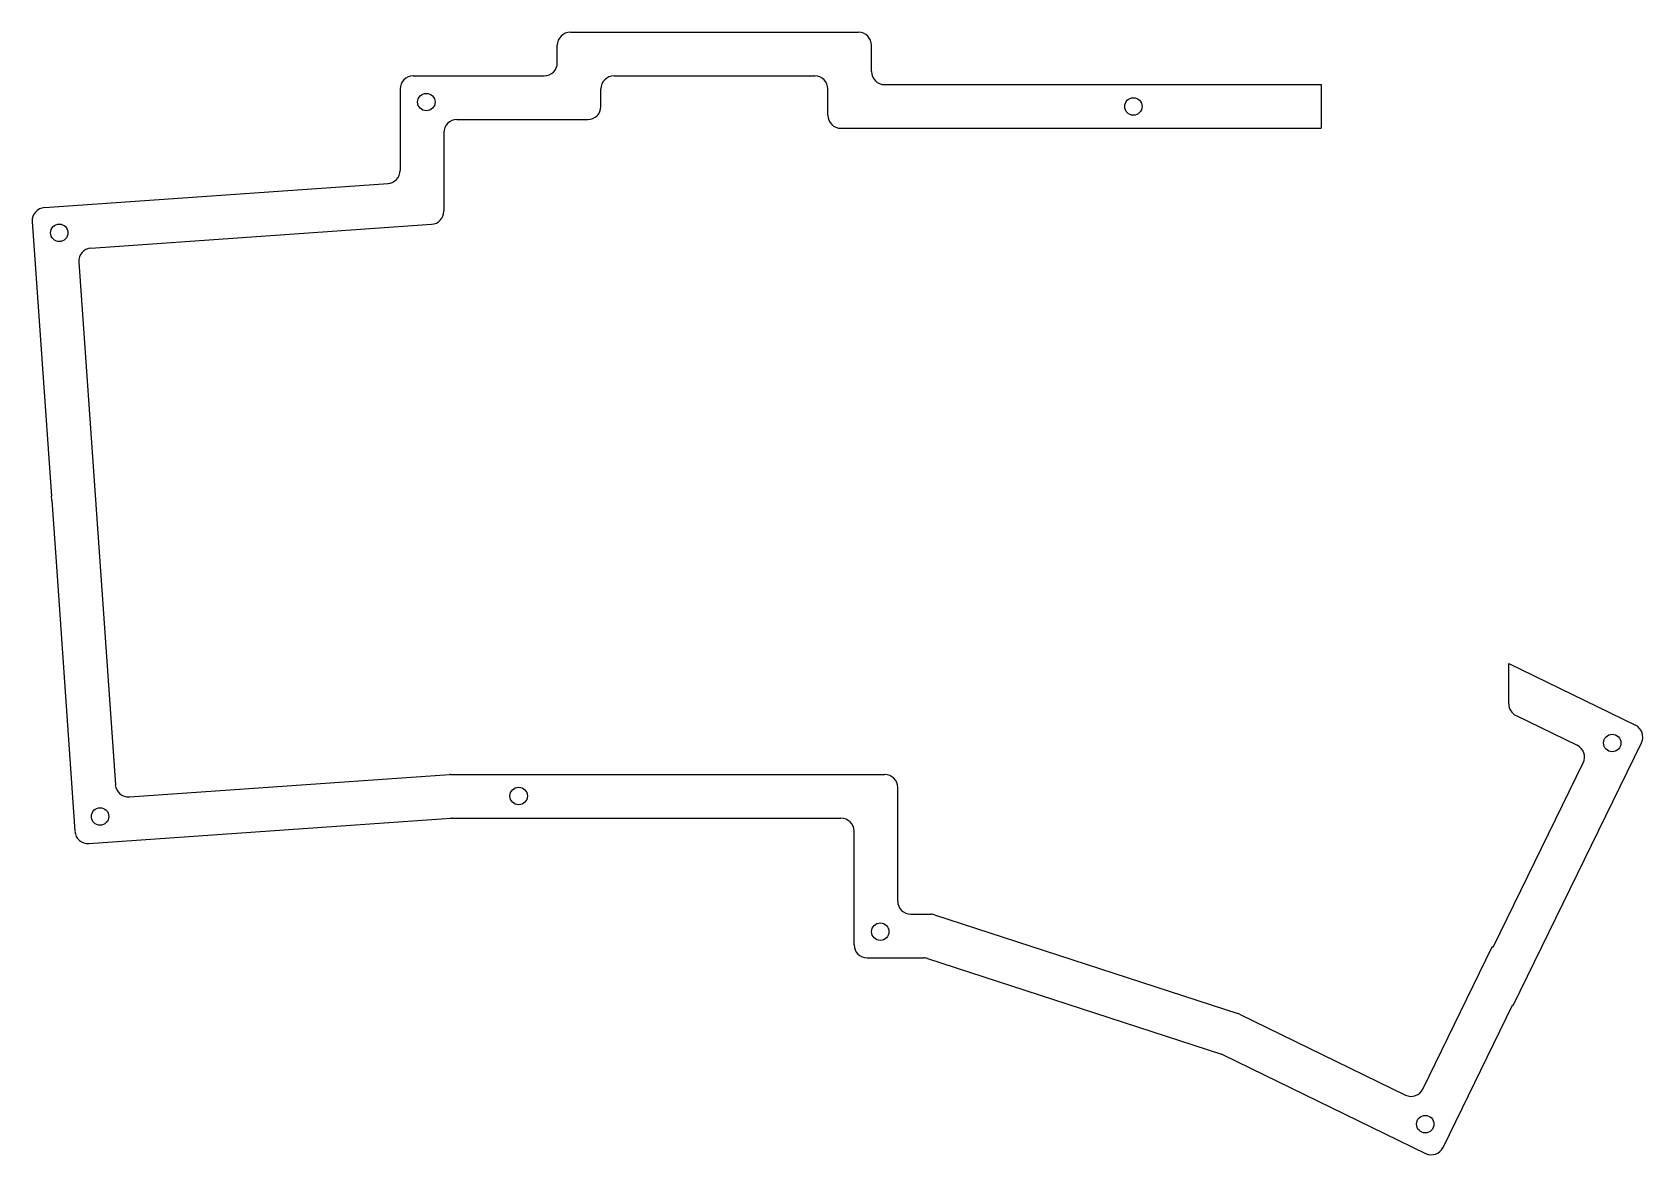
# Model space of a CAD drawing. Header units: millimetres. Extents: x -21 to 163, y -54 to 74.
import ezdxf

# ---------------------------------------------------------------- set-up
doc = ezdxf.new("R2010")
doc.units = ezdxf.units.MM

msp = doc.modelspace()

# ---------------------------------------------------------------- linework, layer by layer
for p, q in [((40.42, 74.33), (73.42, 74.33)), ((38.92, 70.83), (38.92, 72.83)), ((74.92, 69.83), (74.92, 72.83)), ((22.42, 69.33), (37.42, 69.33)), ((45.42, 69.33), (68.42, 69.33)), ((76.42, 68.33), (126.42, 68.33)), ((126.42, 68.33), (126.42, 63.33)), ((20.92, 67.83), (20.92, 58.5)), ((43.92, 65.83), (43.92, 67.83)), ((69.92, 64.83), (69.92, 67.83)), ((25.92, 62.83), (25.92, 53.83)), ((27.42, 64.33), (42.42, 64.33)), ((71.42, 63.33), (126.42, 63.33)), ((-19.83, 54.25), (19.53, 57)), ((-21.22, 52.65), (-19.03, 21.22)), ((-14.5, 49.61), (24.53, 52.34)), ((-15.89, 48.01), (-11.7, -11.85)), ((-18.99, 20.73), (-19.03, 21.22)), ((-18.99, 20.73), (-18.57, 14.74)), ((-18.57, 14.74), (-18.54, 14.24)), ((-18.54, 14.24), (-16.34, -17.18)), ((147.92, 2.05), (162.43, -5.03)), ((147.92, -2.58), (147.92, 2.05)), ((148.77, -3.93), (155.74, -7.33)), ((148.43, -37.14), (163.12, -7.03)), ((-10.1, -13.24), (26.56, -10.67)), ((26.67, -10.67), (76.42, -10.67)), ((146.13, -30.46), (156.43, -9.34)), ((77.92, -25.17), (77.92, -12.17)), ((-14.74, -18.57), (26.74, -15.67)), ((26.84, -15.67), (71.42, -15.67)), ((72.92, -30.17), (72.92, -17.17)), ((79.42, -26.67), (81.67, -26.67)), ((82.13, -26.74), (116.88, -38.03)), ((138.09, -46.69), (146.03, -30.41)), ((146.13, -30.46), (146.03, -30.41)), ((74.42, -31.67), (80.88, -31.67)), ((81.34, -31.74), (115, -42.68)), ((117.08, -38.11), (136.09, -47.38)), ((140.39, -53.38), (148.33, -37.1)), ((148.43, -37.14), (148.33, -37.1)), ((115.2, -42.76), (138.39, -54.07))]:
    msp.add_line(p, q)
for centre in [(23.92, 66.33), (104.92, 65.83), (-18.13, 51.36), (159.77, -7.07), (34.5, -13.13), (-13.45, -15.48), (75.92, -28.67), (138.35, -50.71)]:
    msp.add_circle(centre, 1)
for centre, start, end in [((40.42, 72.83), 90, 180), ((73.42, 72.83), 0, 90), ((37.42, 70.83), 270, 0), ((22.42, 67.83), 90, 180), ((45.42, 67.83), 90, 180), ((68.42, 67.83), 0, 90), ((76.42, 69.83), 180, 270), ((42.42, 65.83), 270, 0), ((71.42, 64.83), 180, 270), ((27.42, 62.83), 90, 180), ((19.42, 58.5), 274, 0), ((-19.73, 52.75), 94, 184), ((24.42, 53.83), 274, 0), ((-14.39, 48.11), 94, 184), ((149.42, -2.58), 180, 244), ((161.77, -6.38), 334, 64), ((155.09, -8.68), 334, 64), ((26.67, -12.17), 90, 94), ((76.42, -12.17), 0, 90), ((-10.21, -11.74), 184, 274), ((26.84, -17.17), 90, 94), ((71.42, -17.17), 0, 90), ((-14.84, -17.08), 184, 274), ((79.42, -25.17), 180, 270), ((81.67, -28.17), 72, 90), ((74.42, -30.17), 180, 270), ((80.88, -33.17), 72, 90), ((116.42, -39.46), 64, 72), ((114.54, -44.11), 64, 72), ((136.74, -46.03), 244, 334), ((139.04, -52.72), 244, 334)]:
    msp.add_arc(centre, 1.5, start, end)

doc.saveas('drawing.dxf')
